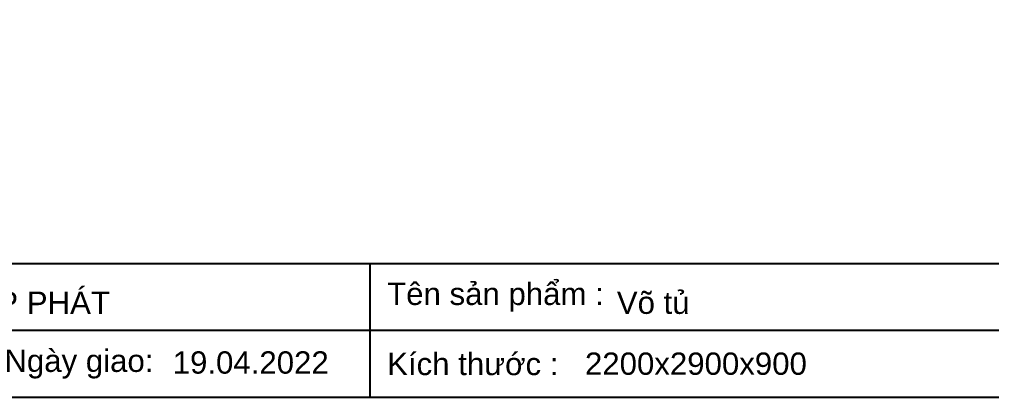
# Model space of a CAD drawing. Header units: millimetres. Extents: x 0 to 6523, y 0 to 4612.
# Drawn here: x 1265 to 3178, y 0 to 745 of the extents above; entities that cross this region are included whole.
import ezdxf

# ---------------------------------------------------------------- set-up
doc = ezdxf.new("R2010")
doc.units = ezdxf.units.MM
doc.styles.add('Arial', font='arial.ttf')

# ---------------------------------------------------------------- blocks, each defined once
blk = doc.blocks.new('KHUNG CHUẨN')
at = {"color": 7}
for p, q in [((19889.25, -28535.16), (16919.25, -28535.16)), ((17809.25, -28535.16), (17809.25, -28655.16)), ((18939.25, -28595.16), (16919.25, -28595.16))]:
    blk.add_line(p, q, dxfattribs=at)
blk.add_lwpolyline([(16919.25, -26555.16), (19889.25, -26555.16), (19889.25, -28655.16), (16919.25, -28655.16)], close=True, dxfattribs=at)
at = {"color": 2, "char_height": 20, "attachment_point": 4, "style": 'Arial'}
for s, insert, width in [('  Tên sản phẩm :', (17809.25, -28565.16), 917.6339), ('  Ngày giao:', (17466.29, -28625.16), 556.6509), ('  Kích thước :', (17809.25, -28625.16), 917.6339)]:
    blk.add_mtext(s, dxfattribs=dict(at, insert=insert, width=width))
at = {"color": 3, "style": 'Arial'}
for tag, p in [('#01', (17055.57, -28580.1)), ('#02', (17431.39, -28580.1)), ('#03', (18030.58, -28580.1)), ('#08', (18751.7, -28580.1)), ('#10', (19064.78, -28580.1)), ('#05', (17308.45, -28633.02)), ('#09', (18753.85, -28632.6)), ('#11', (19060.3, -28625.69)), ('#12', (19806.46, -28628.91)), ('#04', (17024.77, -28634.62)), ('#06', (17632.65, -28633.73)), ('#07', (18002.01, -28634.74))]:
    blk.add_attdef(tag, p, '', height=20, dxfattribs=at)

msp = doc.modelspace()

# ---------------------------------------------------------------- block references
at = {"color": 3}
ref = msp.add_blockref('KHUNG CHUẨN', (-37157.2, 62931), dxfattribs=dict(at, xscale=2.196150000008856, yscale=2.196150000008856, zscale=2.196150000008856))
ref.add_attrib('#03', 'Võ tủ', (2440.6, 164.8), dxfattribs={"color": 3, "height": 43.92, "style": 'Arial'})
ref.add_attrib('#07', '2200x2900x900', (2377.9, 44.8), dxfattribs={"color": 3, "height": 43.923, "style": 'Arial'})
ref.add_attrib('#02', 'HỢP PHÁT', (1124.7, 164.8), dxfattribs={"color": 3, "height": 43.92, "style": 'Arial'})
ref.add_attrib('#06', '19.04.2022', (1566.7, 47.1), dxfattribs={"color": 3, "height": 43.92, "style": 'Arial'})

doc.saveas('drawing.dxf')
